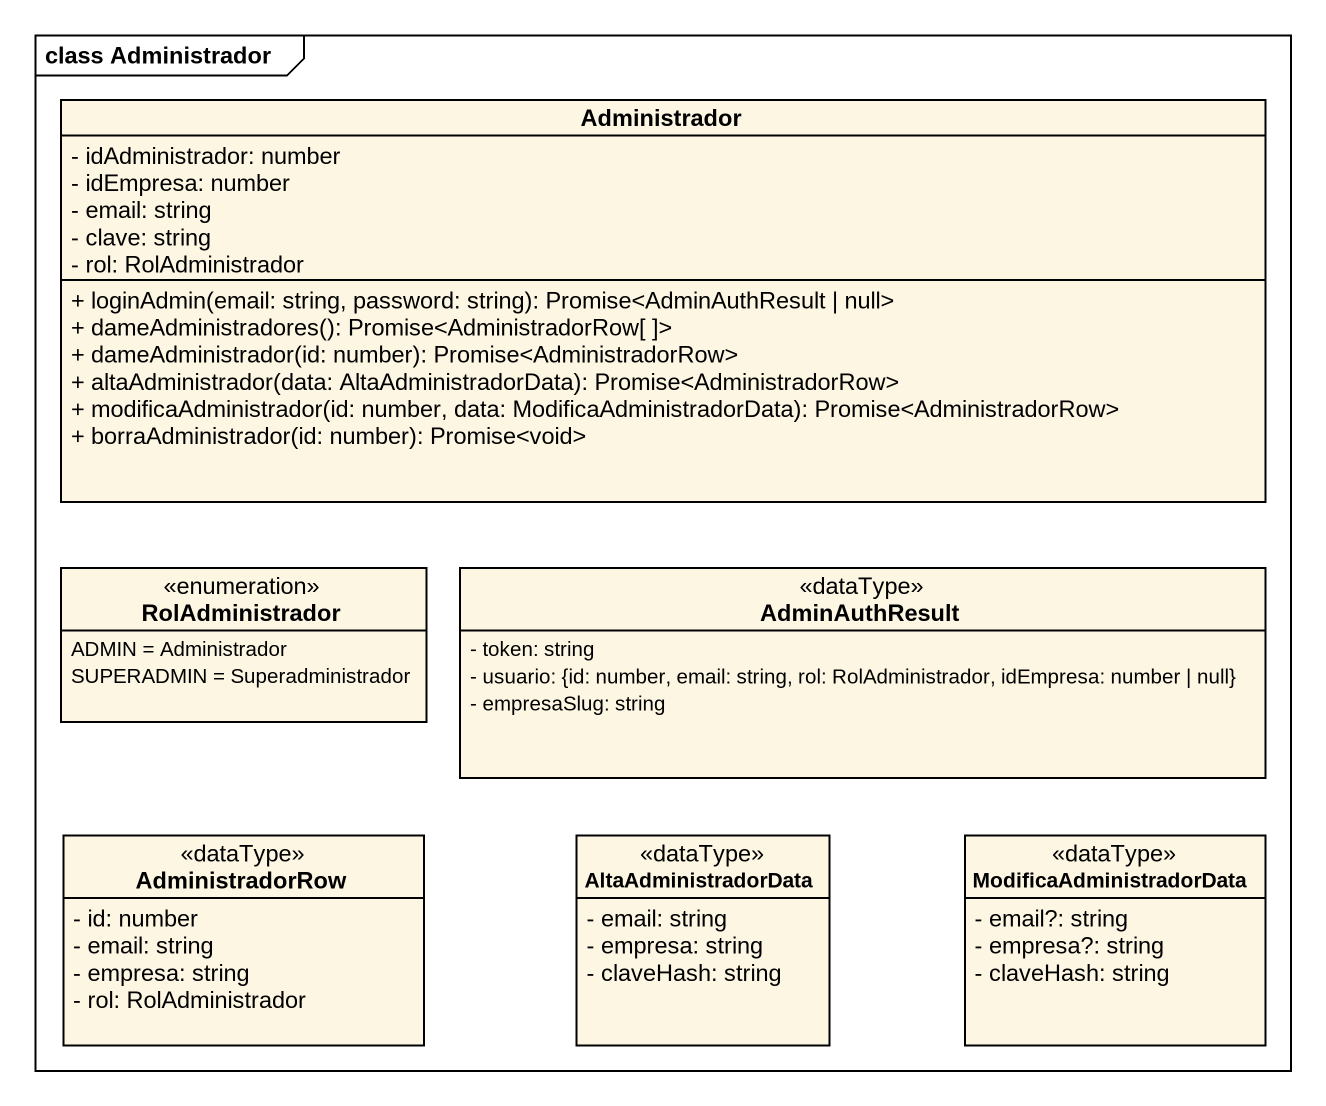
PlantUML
@startuml
mainframe class Administrador
hide circle
hide empty members
skinparam classAttributeIconSize 0
class Administrador {
  - idAdministrador: number
  - idEmpresa: number
  - email: string
  - clave: string
  - rol: RolAdministrador
  + loginAdmin(email: string, password: string): Promise<AdminAuthResult | null>
  + dameAdministradores(): Promise<AdministradorRow[ ]>
  + dameAdministrador(id: number): Promise<AdministradorRow>
  + altaAdministrador(data: AltaAdministradorData): Promise<AdministradorRow>
  + modificaAdministrador(id: number, data: ModificaAdministradorData): Promise<AdministradorRow>
  + borraAdministrador(id: number): Promise<void>
}
enum RolAdministrador {
  ADMIN = Administrador
  SUPERADMIN = Superadministrador
}
class AdminAuthResult <<dataType>> {
  - token: string
  - usuario: {id: number, email: string, rol: RolAdministrador, idEmpresa: number | null}
  - empresaSlug: string
}
class AdministradorRow <<dataType>> {
  - id: number
  - email: string
  - empresa: string
  - rol: RolAdministrador
}
class AltaAdministradorData <<dataType>> {
  - email: string
  - empresa: string
  - claveHash: string
}
class ModificaAdministradorData <<dataType>> {
  - email?: string
  - empresa?: string
  - claveHash: string
}
@enduml
